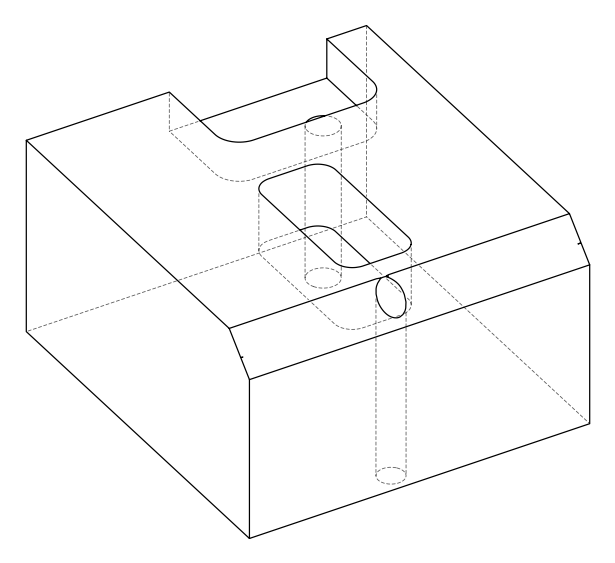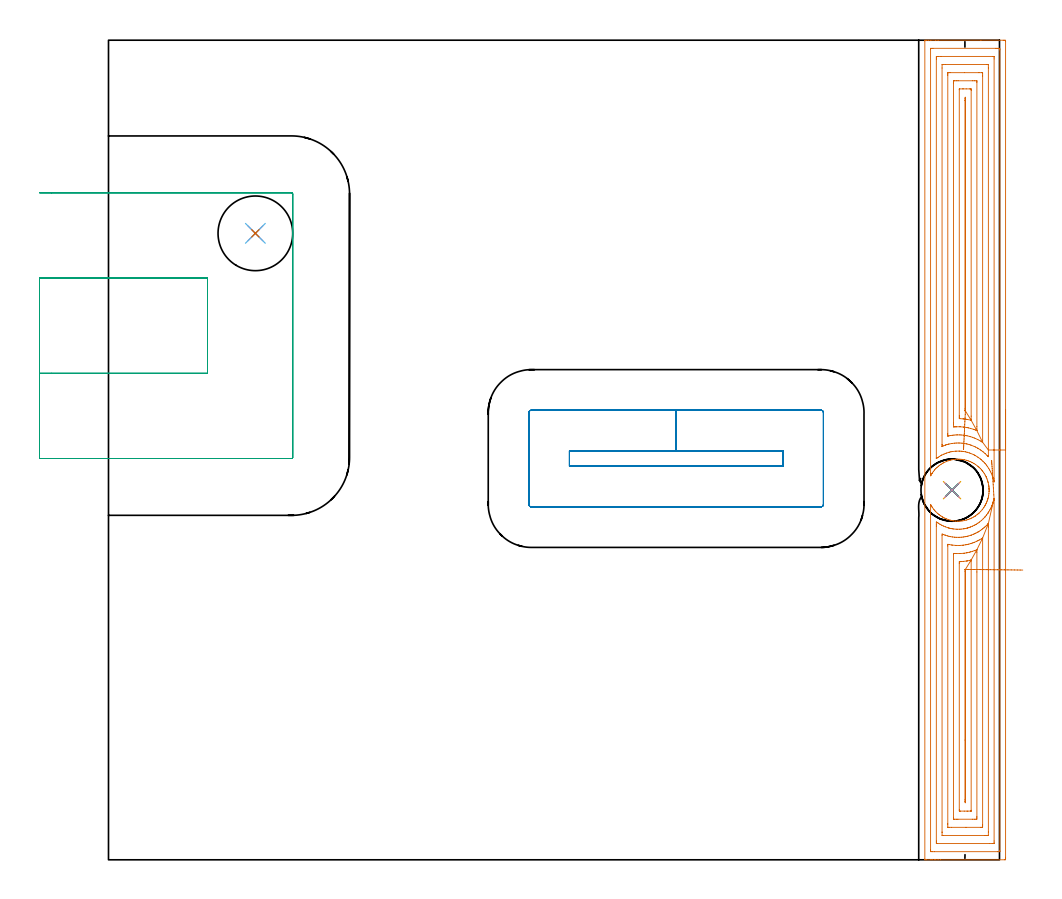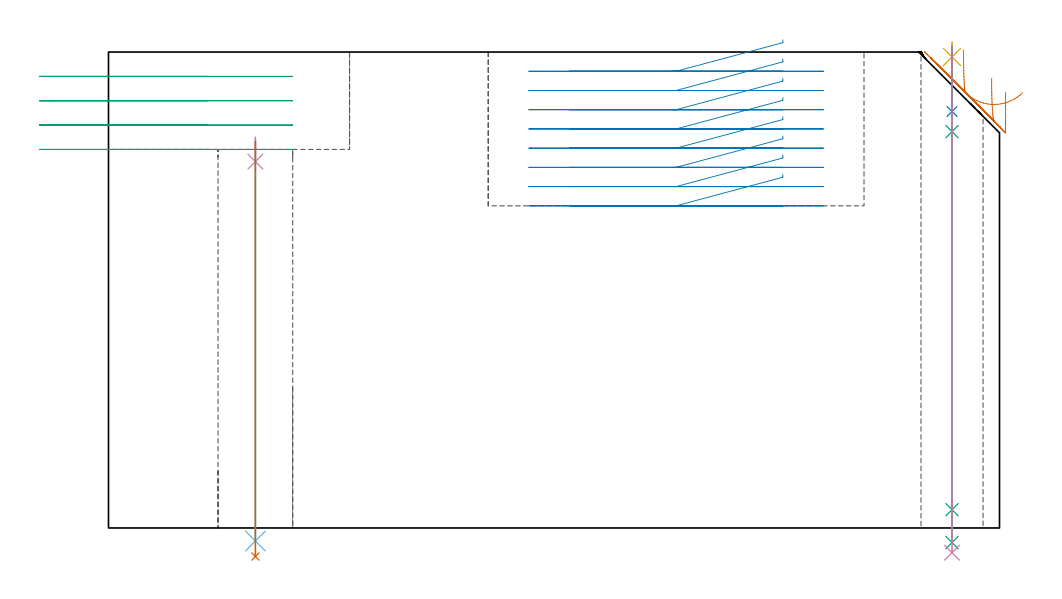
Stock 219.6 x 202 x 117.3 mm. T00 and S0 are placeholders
(PLAN: 10 operations, 8 tool changes, 24 min)
(1 AREA_MILL | FG_CHAMFER_SURFACE | UGT0205_001 | 12.78 min | 39940 mm3)
(2 MILL_RECTANGULAR_POCKET | POCKET_RECTANGULAR_STRAIGHT | UGT0201_094 | Follow Part, ap 5, ae 75% | 6.03 min | 150077 mm3)
(3 MILL_SLOT | SLOT_PARTIAL_RECTANGULAR | UGT0201_006 | Follow Part, ap 7, ae 75% | 3.2 min | 131199 mm3)
(4 SPOT_DRILL | STEP1HOLE | NXT0321_9005460120000 | 0.05 min | 173 mm3)
(5 SPOT_DRILL_1 | STEP1HOLE_1 | NXT0321_9005460120000 | 0.03 min | 0 mm3)
(6 DRILL_THROUGH_HOLE_INTO_CENTER | STEP1HOLE | NXT0301_065 | 0.4 min | 6335 mm3)
(7 DRILL_TO_ENLARGE_THROUGH_HOLE | STEP1HOLE | UGT0301_253 | 0.42 min | 18288 mm3)
(8 DRILL_BLIND_HOLE_INTO_CENTER | STEP1HOLE_1 | NXT0301_065 | 0.07 min | 385 mm3)
(9 GUN_DRILL_THROUGH_HOLE | STEP1HOLE_1 | UGT0307_006 | 0.57 min | 6587 mm3)
(10 DRILL_TO_ENLARGE_THROUGH_HOLE_1 | STEP1HOLE_1 | UGT0301_283 | 0.5 min | 13118 mm3)
(TOOL UGT0205_001 | Chamfer Mill 20 x 3 x 45 deg. | D20 FL50 Z2)
(TOOL UGT0201_094 | End mill 20 mm | D20 FL38 Z4)
(TOOL UGT0201_006 | End Mill 28 mm | D28 FL25 Z2)
(TOOL NXT0321_9005460120000 | NC Spot Drill, 142deg, 12mm, Carbide, Uncoated | D12 PA142 FL30 Z2)
(TOOL NXT0301_065 | Carbide Drill 9.4mm [860.1-0940-075A1-MM 2214] | D9.4 PA140 FL98 Z2)
(TOOL UGT0301_253 | Twist Drill 18.4 mm | D18.4 PA118 FL135 Z2)
(TOOL UGT0307_006 | Gun Drill 9 mm | D9 PA130 FL24 Z1)
(TOOL UGT0301_283 | Twist Drill 15.3 mm | D15.3 PA118 FL120 Z2)
(OP 1 AREA_MILL)
G17 G21 G94 G90
T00 M6
G54
G17 G0 G90 X221.1 Y111. S1061 M3
G43 Z127.3 H0
Z107.4
G94 G1 Y110.962 Z106.528 F250.
Y110.848 Z105.664
Y110.659 Z104.812
Y110.397 Z103.98
Y110.063 Z103.174
Y109.66 Z102.4
Y109.192 Z101.664
Y108.66 Z100.972
Y108.071 Z100.329
Y107.428 Z99.74
Y106.736 Z99.208
Y106. Z98.74
Y105.226 Z98.337
Y104.42 Z98.003
Y103.588 Z97.741
Y102.737 Z97.552
Y101.872 Z97.438
Y101. Z97.4
Y0.605
X221.097 Y0.3 Z97.402
X221.092 Y0.01 Z97.406
X220.797 Y0. Z97.7
X205.069 Z113.426
X204.465 Z114.03
X203.89 Z114.607
X203.573 Z114.923
X202.999 Z115.498
X202.682 Z115.813
X201.62 Z116.88
X201.251 Z117.24
X201.216 Z117.275
X201.202 Y0.008 Z117.288
X201.2 Y0.158 Z117.3
Y201.841
X201.203 Y201.99 Z117.288
X201.249 Y201.993 Z117.242
X201.62 Y202. Z116.88
X202.048 Z116.451
X202.682 Z115.813
X203.89 Z114.607
X204.465 Z114.03
X215.018 Z103.48
X220.51 Z97.988
X220.799 Y201.998 Z97.698
X221.092 Y201.99 Z97.406
X221.099 Y201.697 Z97.399
X221.1 Y101. Z97.4
X219.686 Z98.814
X219.685 Y2.254 Z98.815
X219.682 Y2.119 Z98.818
X219.679 Y2.03 Z98.821
X219.674 Y2.009 Z98.826
X219.666 Y2.007 Z98.834
X219.618 Y2.004 Z98.882
X219.116 Y2. Z99.384
X203.573 Z114.927
X203.069 Y2.002 Z115.431
X202.682 Y2.008 Z115.818
X202.633 Y2.01 Z115.867
X202.621 Y2.187 Z115.879
X202.616 Y2.322 Z115.884
X202.615 Y2.39 Z115.885
Y87.525
X202.619 Y87.564 Z115.881
X202.682 Y87.457 Z115.818
X202.834 Y87.18 Z115.666
X202.913 Y87.049 Z115.587
X202.995 Y86.923 Z115.505
X203.46 Y86.288 Z115.04
X203.666 Y86.043 Z114.834
X203.883 Y85.809 Z114.617
X204.307 Y85.397 Z114.193
X204.535 Y85.202 Z113.965
X204.77 Y85.017 Z113.73
X205.145 Y84.753 Z113.355
X205.528 Y84.505 Z112.972
X205.657 Y84.432 Z112.843
X206.097 Y84.21 Z112.403
X206.544 Y84.013 Z111.956
X206.986 Y83.85 Z111.514
X207.432 Y83.715 Z111.068
X207.83 Y83.614 Z110.67
X208.074 Y83.57 Z110.426
X208.319 Y83.528 Z110.181
X208.762 Y83.485 Z109.738
X209.206 Y83.461 Z109.294
X209.65 Y83.463 Z108.85
X210.094 Y83.489 Z108.406
X210.533 Y83.542 Z107.967
X210.981 Y83.616 Z107.519
X211.426 Y83.732 Z107.074
X211.868 Y83.869 Z106.632
X212.315 Y84.037 Z106.185
X212.756 Y84.236 Z105.744
X213.27 Y84.505 Z105.23
X213.599 Y84.716 Z104.901
X213.643 Y84.744 Z104.857
X214.075 Y85.058 Z104.422
X214.27 Y85.217 Z104.224
X214.493 Y85.397 Z104.004
X214.529 Y85.429 Z103.969
X214.948 Y85.848 Z103.551
X215.343 Y86.288 Z103.156
X215.417 Y86.38 Z103.082
X215.699 Y86.774 Z102.8
X215.755 Y86.863 Z102.743
X215.958 Y87.18 Z102.54
X216.053 Y87.355 Z102.444
X216.112 Y87.465 Z102.383
X216.275 Y87.761 Z102.224
X216.305 Y87.815 Z102.195
X216.414 Y88.06 Z102.083
X216.419 Y88.072 Z102.078
X216.504 Y88.291 Z101.993
X216.585 Y88.506 Z101.909
X216.588 Y88.515 Z101.906
X216.647 Y88.688 Z101.852
X216.709 Y88.878 Z101.79
X216.736 Y88.963 Z101.762
X216.747 Y89.005 Z101.752
X216.851 Y89.408 Z101.647
X216.939 Y89.855 Z101.559
X217. Y90.3 Z101.499
X217.031 Y90.737 Z101.459
Y90.746
X217.036 Y90.951 Z101.456
X217.039 Y91.192 Z101.45
X217.037 Y91.227
X217.03 Y91.429 Z101.464
X217.029 Y91.432
X217.019 Y91.63 Z101.472
Y91.638
X216.976 Y92.076 Z101.518
X216.975 Y92.085 Z101.519
X216.967 Y92.141 Z101.529
X216.942 Y92.308 Z101.557
X216.906 Y92.53 Z101.591
X216.806 Y92.977 Z101.689
X216.78 Y93.074 Z101.719
X216.721 Y93.279 Z101.776
X216.681 Y93.421 Z101.817
X216.521 Y93.87 Z101.978
X216.339 Y94.313 Z102.16
X216.324 Y94.345 Z102.175
X216.304 Y94.388 Z102.195
X216.11 Y94.753 Z102.386
X216.085 Y94.801 Z102.412
X215.848 Y95.205 Z102.647
X215.639 Y95.516 Z102.86
X215.417 Y95.818 Z103.082
X215.339 Y95.913 Z103.16
X215.189 Y96.096 Z103.31
X214.867 Y96.439 Z103.632
X214.53 Y96.77 Z103.969
X214.407 Y96.881 Z104.093
X214.28 Y96.988 Z104.22
X213.643 Y97.453 Z104.857
X213.294 Y97.676 Z105.206
X212.939 Y97.879 Z105.561
X212.756 Y97.97 Z105.744
X212.315 Y98.163 Z106.185
X211.868 Y98.331 Z106.632
X211.426 Y98.468 Z107.074
X210.981 Y98.577 Z107.519
X210.538 Y98.657 Z107.962
X210.094 Y98.71 Z108.406
X209.65 Y98.737 Z108.85
X209.206 Y98.739 Z109.294
X208.762 Y98.715 Z109.738
X208.319 Y98.665 Z110.181
X207.874 Y98.589 Z110.626
X207.432 Y98.484 Z111.068
X206.986 Y98.35 Z111.514
X206.544 Y98.184 Z111.956
X205.862 Y97.879 Z112.638
X205.657 Y97.766 Z112.843
X205.208 Y97.487 Z113.292
X204.77 Y97.182 Z113.73
X204.521 Y96.988 Z113.979
X204.196 Y96.698 Z114.304
X203.883 Y96.392 Z114.617
X203.611 Y96.096 Z114.889
X203.294 Y95.693 Z115.206
X202.995 Y95.278 Z115.505
X202.947 Y95.205 Z115.553
X202.695 Y94.763 Z115.805
X202.682 Y94.738 Z115.818
X202.621 Y94.634 Z115.879
X202.614 Y95.267 Z115.886
X202.615 Y199.746 Z115.885
X202.618 Y199.881 Z115.882
X202.621 Y199.97 Z115.879
X202.626 Y199.991 Z115.874
X202.634 Y199.993 Z115.866
X202.682 Y199.996 Z115.818
X203.184 Y200. Z115.316
X218.727 Z99.773
X219.23 Y199.999 Z99.27
X219.618 Y199.992 Z98.882
X219.667 Y199.99 Z98.833
X219.679 Y199.813 Z98.821
X219.684 Y199.678 Z98.816
X219.685 Y199.61 Z98.815
X219.686 Y101. Z98.814
X218.272 Z100.228
X218.271 Y93.87 Z100.229
Y93.415
X218.27 Y93.344 Z100.23
X218.264 Y93.123 Z100.236
X218.192 Y93.415 Z100.308
X218.148 Y93.586 Z100.352
X217.996 Y94.146 Z100.504
X217.943 Y94.307 Z100.557
X217.835 Y94.614 Z100.665
X217.602 Y95.199 Z100.898
X217.412 Y95.623 Z101.088
X217.158 Y96.092 Z101.342
X216.944 Y96.458 Z101.556
X216.591 Y96.984 Z101.909
X216.363 Y97.292 Z102.137
X216.053 Y97.668 Z102.447
X215.86 Y97.877 Z102.64
X215.514 Y98.226 Z102.986
X215.161 Y98.561 Z103.339
X214.909 Y98.769 Z103.591
X214.27 Y99.235 Z104.23
X213.586 Y99.661 Z104.914
X213.378 Y99.772 Z105.122
X213.154 Y99.886 Z105.346
X212.487 Y100.158 Z106.013
X212.175 Y100.274 Z106.325
X211.731 Y100.418 Z106.769
X211.596 Y100.453 Z106.904
X211.192 Y100.554 Z107.308
X210.704 Y100.638 Z107.796
X210.604 Y100.654 Z107.896
X210.182 Y100.697 Z108.318
X209.813 Y100.722 Z108.687
X209.637 Y100.73 Z108.863
X208.922 Y100.716 Z109.578
X208.767 Y100.708 Z109.733
X208.03 Y100.626 Z110.47
X207.967 Y100.617 Z110.533
X207.612 Y100.554 Z110.888
X207.231 Y100.461 Z111.269
X207.139 Y100.434 Z111.361
X206.554 Y100.247 Z111.946
X206.247 Y100.132 Z112.253
X205.918 Y99.992 Z112.582
X205.356 Y99.741 Z113.144
X205.303 Y99.715 Z113.197
X205.204 Y99.661 Z113.296
X204.75 Y99.376 Z113.75
X204.465 Y99.19 Z114.035
X204.214 Y99.02 Z114.286
X204.06 Y98.916 Z114.44
X204.037 Y98.903 Z114.463
X204.035 Y98.904 Z114.465
X204.032 Y98.914 Z114.468
X204.029 Y98.965 Z114.471
Y99.017
X204.028 Y99.056 Z114.472
X204.029 Y197.37 Z114.471
X204.031 Y197.826 Z114.469
X204.033 Y197.934 Z114.467
X204.035 Y197.98 Z114.465
X204.117 Y197.99 Z114.383
X204.293 Y197.998 Z114.207
X204.465 Y197.999 Z114.035
X205.182 Y198. Z113.318
X218.01 Y197.999 Z100.49
X218.126 Y197.997 Z100.374
X218.218 Y197.991 Z100.282
X218.265 Y197.987 Z100.235
X218.266 Y197.97 Z100.234
X218.269 Y197.826 Z100.231
X218.271 Y197.389 Z100.229
X218.272 Y101. Z100.228
X216.857 Z101.643
X216.856 Y99.661 Z101.644
X216.852 Y99.373 Z101.648
X216.851 Y99.351 Z101.649
X216.837 Y99.361 Z101.663
X216.798 Y99.395 Z101.702
X216.761 Y99.43 Z101.739
X216.53 Y99.661 Z101.97
X216.053 Y100.124 Z102.447
X215.547 Y100.554 Z102.953
X215.161 Y100.837 Z103.339
X214.929 Y101.004 Z103.571
X214.32 Y101.396 Z104.18
X214.27 Y101.427 Z104.23
X214.237 Y101.446 Z104.263
X213.678 Y101.739 Z104.822
X213.378 Y101.871 Z105.122
X212.654 Y102.171 Z105.846
X212.487 Y102.228 Z106.013
X212.146 Y102.339 Z106.354
X211.596 Y102.48 Z106.904
X211.41 Y102.525 Z107.09
X210.704 Y102.642 Z107.796
X210.36 Y102.683 Z108.14
X209.813 Y102.72 Z108.687
X209.426 Y102.726 Z109.074
X208.922 Y102.715 Z109.578
X208.57 Y102.691 Z109.93
X208.03 Y102.627 Z110.47
X207.778 Y102.591 Z110.722
X207.139 Y102.464 Z111.361
X207.036 Y102.441 Z111.464
X206.661 Y102.339 Z111.839
X206.348 Y102.238 Z112.152
X206.247 Y102.202 Z112.253
X205.701 Y101.993 Z112.799
X205.503 Y101.916 Z112.997
X205.462 Y101.903 Z113.038
X205.45 Y101.9 Z113.05
X205.448 Y101.921 Z113.052
X205.445 Y101.986 Z113.055
X205.443 Y102.252 Z113.057
Y102.339
Y195.148
X205.449 Y195.948 Z113.051
X205.456 Y195.99 Z113.044
X205.503 Y195.993 Z112.997
X205.609 Y195.997 Z112.891
X205.822 Y195.999 Z112.678
X206.247 Y196. Z112.253
X216.496 Y195.999 Z102.004
X216.697 Y195.997 Z101.803
X216.798 Y195.993 Z101.702
X216.843 Y195.99 Z101.657
X216.85 Y195.961 Z101.65
X216.857 Y195.236 Z101.643
Y195.148
Y101.
X215.438 Y102.897 Z103.062
X215.409 Y102.912 Z103.091
X215.289 Y102.98 Z103.211
X215.161 Y103.057 Z103.339
X214.874 Y103.231 Z103.626
X214.27 Y103.56 Z104.23
X213.655 Y103.847 Z104.845
X213.378 Y103.959 Z105.122
X212.964 Y104.123 Z105.536
X212.487 Y104.273 Z106.013
X212.273 Y104.337 Z106.227
X211.596 Y104.503 Z106.904
X211.132 Y104.588 Z107.368
X210.704 Y104.649 Z107.796
X210.124 Y104.704 Z108.376
X209.813 Y104.72 Z108.687
X209.213 Y104.724 Z109.287
X208.922 Y104.715 Z109.578
X208.371 Y104.674 Z110.129
X208.03 Y104.634 Z110.47
X207.582 Y104.572 Z110.918
X207.139 Y104.49 Z111.361
X206.951 Y104.457 Z111.549
X206.876 Y104.446 Z111.624
X206.864 Y104.447 Z111.636
X206.861 Y104.478 Z111.639
X206.859 Y104.546 Z111.641
X206.857 Y104.734 Z111.643
Y105.016
X206.858 Y193.364 Z111.642
X206.859 Y193.643 Z111.641
X206.864 Y193.927 Z111.636
X206.867 Y193.991 Z111.633
X206.901 Y193.993 Z111.599
X206.98 Y193.997 Z111.52
X207.139 Y193.999 Z111.361
X207.395 Y194. Z111.105
X210.96 Z107.54
X214.526 Z103.974
X215.161 Y193.998 Z103.339
X215.423 Y193.994 Z103.077
X215.437 Y193.984 Z103.063
X215.439 Y193.978 Z103.061
X215.442 Y193.364 Z103.058
X215.443 Y193.082 Z103.057
Y103.231
X215.441 Y102.951 Z103.059
X215.438 Y102.897 Z103.062
X214.015 Y105.794 Z104.485
X213.96 Y105.811 Z104.54
X213.904 Y105.832 Z104.596
X213.706 Y105.908 Z104.794
X213.378 Y106.032 Z105.122
X213.184 Y106.103 Z105.316
X212.487 Y106.308 Z106.013
X211.946 Y106.45 Z106.554
X211.596 Y106.518 Z106.904
X210.864 Y106.641 Z107.636
X210.704 Y106.657 Z107.796
X209.889 Y106.725 Z108.611
X209.813 Y106.726 Z108.687
X208.997 Y106.725 Z109.503
X208.922 Y106.723 Z109.578
X208.843 Y106.719 Z109.657
X208.64 Y106.708 Z109.86
X208.455 Y106.698 Z110.045
X208.277 Y106.69 Z110.223
X208.276 Y106.709 Z110.224
X208.274 Y106.801 Z110.226
X208.271 Y107.452 Z110.229
Y107.693
Y191.337
X208.273 Y191.579 Z110.227
X208.276 Y191.904 Z110.224
X208.278 Y191.977 Z110.222
X208.361 Y191.99 Z110.139
X208.504 Y191.997 Z109.996
X208.922 Y191.999 Z109.578
X209.392 Y192. Z109.108
X212.958 Z105.542
X213.378 Z105.122
X213.851 Y191.998 Z104.649
X213.992 Y191.992 Z104.508
X214.02 Y191.99 Z104.48
X214.023 Y191.94 Z104.477
X214.027 Y191.822 Z104.473
X214.028 Y191.579 Z104.472
X214.029 Y106.801 Z104.471
X214.027 Y106.151 Z104.473
X214.024 Y105.908 Z104.476
X214.022 Y105.821 Z104.478
X214.015 Y105.794 Z104.485
X212.608 Y108.341 Z105.892
X212.487 Y108.361 Z106.013
X211.65 Y108.532 Z106.85
X211.596 Y108.541 Z106.904
X211.319 Y108.585 Z107.181
X210.704 Y108.661 Z107.796
X210.619 Y108.671 Z107.881
X209.813 Y108.728 Z108.687
X209.707 Y108.737 Z108.793
X209.697 Y108.738 Z108.803
X209.692 Y108.789 Z108.808
X209.689 Y108.924 Z108.811
X209.686 Y109.095 Z108.814
X209.685 Y109.35 Z108.815
Y109.478
X209.686 Y189.794 Z108.814
X209.687 Y189.92 Z108.813
X209.689 Y189.964 Z108.811
X209.692 Y189.989 Z108.808
X209.711 Y189.991 Z108.789
X209.813 Y189.995 Z108.687
X210.499 Y190. Z108.001
X210.704 Z107.796
X211.39 Z107.11
X212.282 Z106.218
X212.487 Y189.997 Z106.013
X212.555 Y189.994 Z105.945
X212.604 Y189.99 Z105.896
X212.608 Y189.921 Z105.892
X212.612 Y189.794 Z105.888
X212.614 Y189.667 Z105.886
X212.615 Y109.35 Z105.885
X212.613 Y108.585 Z105.887
X212.612 Y108.461 Z105.888
X212.608 Y108.341 Z105.892
X211.194 Y110.624 Z107.306
X211.15 Y110.626 Z107.35
X211.108 Y110.632 Z107.392
X211.103 Y110.716 Z107.397
X211.101 Y110.766 Z107.399
X211.1 Y110.867 Z107.4
Y111.263
Y187.117
X211.101 Y187.218 Z107.399
X211.106 Y187.607 Z107.394
X211.15 Y187.945 Z107.35
X211.193 Y187.612 Z107.307
X211.197 Y187.516 Z107.303
X211.2 Y187.117 Z107.3
Y111.162
Y110.767
X211.198 Y110.715 Z107.302
X211.194 Y110.624 Z107.306
X211.152 Y109.757 Z107.386
X211.111 Y108.899 Z107.541
X211.071 Y108.058 Z107.77
X211.032 Y107.241 Z108.072
X210.994 Y106.453 Z108.444
X210.958 Y105.7 Z108.883
X210.924 Y104.988 Z109.387
X210.892 Y104.323 Z109.95
X210.863 Y103.709 Z110.57
X210.836 Y103.152 Z111.24
X210.812 Y102.655 Z111.957
X210.792 Y102.223 Z112.714
X210.774 Y101.858 Z113.506
X210.76 Y101.563 Z114.327
X210.749 Y101.341 Z115.171
X210.742 Y101.193 Z116.031
X210.739 Y101.121 Z116.9
Y101.124 Z117.772
G0 X217.669 Y98.397 Z110.851
G1 X217.667 Y98.414 Z109.979
X217.671 Y98.355 Z109.109
X217.68 Y98.22 Z108.247
X217.693 Y98.011 Z107.4
X217.711 Y97.729 Z106.575
X217.733 Y97.377 Z105.777
X217.759 Y96.956 Z105.013
X217.79 Y96.47 Z104.289
X217.825 Y95.924 Z103.61
X217.863 Y95.32 Z102.981
X217.904 Y94.664 Z102.408
X217.948 Y93.961 Z101.894
X217.996 Y93.215 Z101.443
X218.045 Y92.433 Z101.059
X218.096 Y91.621 Z100.745
X218.149 Y90.784 Z100.503
X218.203 Y89.93 Z100.335
X218.257 Y89.064 Z100.243
X218.265 Y88.953 Z100.235
X218.27 Y88.616 Z100.23
X218.271 Y88.516 Z100.229
Y4.631
X218.269 Y4.174 Z100.231
X218.267 Y4.066 Z100.233
X218.265 Y4.02 Z100.235
X218.183 Y4.01 Z100.317
X218.007 Y4.002 Z100.493
X217.835 Y4.001 Z100.665
X217.118 Y4. Z101.382
X204.29 Y4.001 Z114.21
X204.174 Y4.004 Z114.326
X204.082 Y4.009 Z114.418
X204.035 Y4.013 Z114.465
X204.034 Y4.03 Z114.466
X204.031 Y4.174 Z114.469
X204.029 Y4.611 Z114.471
Y82.25
X204.03 Y82.706 Z114.47
X204.033 Y83.138 Z114.467
X204.035 Y83.273 Z114.465
X204.237 Y83.147 Z114.263
X204.465 Y83. Z114.035
X204.925 Y82.706 Z113.575
X205.356 Y82.471 Z113.144
X205.799 Y82.257 Z112.701
X206.247 Y82.066 Z112.253
X206.961 Y81.813 Z111.539
X207.139 Y81.761 Z111.361
X207.212 Y81.74 Z111.288
X207.68 Y81.635 Z110.82
X208.03 Y81.573 Z110.47
X208.31 Y81.533 Z110.19
X208.922 Y81.485 Z109.578
X209.263 Y81.471 Z109.237
X209.813 Y81.481 Z108.687
X210.127 Y81.499 Z108.373
X210.704 Y81.566 Z107.796
X210.919 Y81.598 Z107.581
X211.231 Y81.658 Z107.269
X211.596 Y81.745 Z106.904
X211.65 Y81.759 Z106.85
X211.84 Y81.813 Z106.66
X212.322 Y81.978 Z106.178
X212.487 Y82.042 Z106.013
X212.956 Y82.237 Z105.544
X213.378 Y82.439 Z105.122
X213.555 Y82.529 Z104.945
X213.881 Y82.706 Z104.619
X214.118 Y82.858 Z104.382
X214.27 Y82.963 Z104.23
X214.638 Y83.229 Z103.862
X215.119 Y83.598 Z103.381
X215.142 Y83.617 Z103.358
X215.161 Y83.635 Z103.339
X215.595 Y84.057 Z102.905
X216.033 Y84.51 Z102.467
X216.053 Y84.533 Z102.447
X216.318 Y84.85 Z102.182
X216.433 Y85.002 Z102.067
X216.711 Y85.383 Z101.789
X216.77 Y85.47 Z101.73
X216.804 Y85.523 Z101.696
X216.944 Y85.748 Z101.556
X217.138 Y86.082 Z101.363
X217.246 Y86.275 Z101.254
X217.451 Y86.66 Z101.049
X217.68 Y87.168 Z100.82
X217.699 Y87.213 Z100.801
X217.714 Y87.249 Z100.786
X217.725 Y87.278 Z100.775
X217.835 Y87.574 Z100.665
X217.957 Y87.938 Z100.543
X217.995 Y88.06 Z100.505
X218.058 Y88.276 Z100.442
X218.151 Y88.637 Z100.349
X218.257 Y89.064 Z100.243
X216.85 Y82.867 Z101.65
X216.854 Y82.796 Z101.646
X216.856 Y82.706 Z101.644
X216.857 Y82.267 Z101.643
Y81.9
Y6.852
X216.851 Y6.052 Z101.649
X216.844 Y6.01 Z101.656
X216.797 Y6.007 Z101.703
X216.691 Y6.003 Z101.809
X216.478 Y6.001 Z102.022
X216.053 Y6. Z102.447
X205.804 Y6.001 Z112.696
X205.603 Y6.003 Z112.897
X205.502 Y6.007 Z112.998
X205.457 Y6.01 Z113.043
X205.45 Y6.039 Z113.05
X205.443 Y6.764 Z113.057
Y6.852
Y79.942
X205.449 Y80.285 Z113.051
X205.577 Y80.243 Z112.923
X205.719 Y80.192 Z112.781
X206.159 Y80.029 Z112.341
X206.247 Y79.998 Z112.253
X206.293 Y79.983 Z112.207
X206.801 Y79.826 Z111.699
X207.139 Y79.737 Z111.361
X207.52 Y79.647 Z110.98
X208.03 Y79.564 Z110.47
X208.549 Y79.509 Z109.951
X208.922 Y79.484 Z109.578
X209.476 Y79.473 Z109.024
X209.813 Y79.481 Z108.687
X210.325 Y79.516 Z108.175
X210.704 Y79.56 Z107.796
X211.112 Y79.62 Z107.388
X211.596 Y79.719 Z106.904
X211.841 Y79.783 Z106.659
X212.487 Y79.973 Z106.013
X212.53 Y79.986 Z105.97
X212.659 Y80.029 Z105.841
X213.17 Y80.238 Z105.33
X213.378 Y80.328 Z105.122
X213.779 Y80.52 Z104.721
X214.27 Y80.774 Z104.23
X214.364 Y80.826 Z104.136
X214.525 Y80.921 Z103.975
X214.906 Y81.177 Z103.594
X215.161 Y81.36 Z103.339
X215.421 Y81.554 Z103.079
X215.756 Y81.813 Z102.744
X215.915 Y81.951 Z102.585
X216.053 Y82.077 Z102.447
X216.372 Y82.386 Z102.128
X216.688 Y82.706 Z101.812
X216.786 Y82.807 Z101.714
X216.814 Y82.836 Z101.686
X216.85 Y82.867 Z101.65
X215.438 Y79.297 Z103.062
X215.439 Y79.285 Z103.061
X215.442 Y79.247 Z103.058
X215.443 Y79.194 Z103.057
Y79.136
X215.442 Y8.636 Z103.058
X215.441 Y8.357 Z103.059
X215.436 Y8.073 Z103.064
X215.433 Y8.009 Z103.067
X215.399 Y8.007 Z103.101
X215.32 Y8.003 Z103.18
X215.161 Y8.001 Z103.339
X214.905 Y8. Z103.595
X211.34 Z107.16
X207.774 Z110.726
X207.139 Y8.003 Z111.361
X206.877 Y8.006 Z111.623
X206.863 Y8.016 Z111.637
X206.861 Y8.022 Z111.639
X206.858 Y8.636 Z111.642
X206.857 Y8.919 Z111.643
Y77.351
X206.859 Y77.632 Z111.641
X206.862 Y77.727 Z111.638
X206.863 Y77.751 Z111.637
X206.884 Y77.75 Z111.616
X206.941 Y77.743 Z111.559
X207.139 Y77.707 Z111.361
X207.797 Y77.585 Z110.703
X208.03 Y77.559 Z110.47
X208.787 Y77.486 Z109.713
X208.922 Y77.482 Z109.578
X209.692 Y77.472 Z108.808
X209.813 Y77.478 Z108.687
X210.527 Y77.529 Z107.973
X210.704 Y77.551 Z107.796
X211.308 Y77.64 Z107.192
X211.596 Y77.698 Z106.904
X212.038 Y77.801 Z106.462
X212.487 Y77.931 Z106.013
X212.726 Y78.004 Z105.774
X213.008 Y78.1 Z105.492
X213.378 Y78.237 Z105.122
X213.397 Y78.244 Z105.103
X214. Y78.514 Z104.5
X214.27 Y78.644 Z104.23
X214.591 Y78.814 Z103.909
X215.165 Y79.133 Z103.335
X215.295 Y79.213 Z103.205
X215.438 Y79.297 Z103.062
X214.022 Y76.412 Z104.478
X214.024 Y76.232 Z104.476
X214.028 Y75.809 Z104.472
X214.029 Y70.94 Z104.471
Y10.663
X214.027 Y10.421 Z104.473
X214.024 Y10.096 Z104.476
X214.022 Y10.023 Z104.478
X213.939 Y10.01 Z104.561
X213.796 Y10.003 Z104.704
X213.378 Y10.001 Z105.122
X212.908 Y10. Z105.592
X209.342 Z109.158
X208.922 Z109.578
X208.449 Y10.002 Z110.051
X208.308 Y10.008 Z110.192
X208.28 Y10.01 Z110.22
X208.277 Y10.06 Z110.223
X208.273 Y10.178 Z110.227
X208.272 Y10.421 Z110.228
X208.271 Y75.418 Z110.229
X208.273 Y75.476 Z110.227
X208.276 Y75.506 Z110.224
X208.278 Y75.513 Z110.222
X208.287 Y75.515 Z110.213
X208.508 Y75.504 Z109.992
X208.922 Y75.48 Z109.578
X209.012 Y75.476 Z109.488
X209.813 Z108.687
X209.902 Y75.478 Z108.598
X210.704 Y75.538 Z107.796
X210.731 Y75.54 Z107.769
X210.94 Y75.567 Z107.56
X211.508 Y75.654 Z106.992
X211.596 Y75.672 Z106.904
X212.234 Y75.819 Z106.266
X212.487 Y75.89 Z106.013
X212.925 Y76.021 Z105.575
X213.378 Y76.17 Z105.122
X213.59 Y76.247 Z104.91
X214.022 Y76.412 Z104.478
X212.603 Y73.864 Z105.897
X212.608 Y73.854 Z105.892
X212.611 Y73.824 Z105.889
X212.613 Y73.782 Z105.887
X212.614 Y73.654 Z105.886
Y12.206
X212.613 Y12.08 Z105.887
X212.611 Y12.036 Z105.889
X212.608 Y12.011 Z105.892
X212.589 Y12.009 Z105.911
X212.487 Y12.005 Z106.013
X211.801 Y12. Z106.699
X211.596 Z106.904
X210.91 Z107.59
X210.018 Y12.001 Z108.482
X209.813 Y12.003 Z108.687
X209.745 Y12.006 Z108.755
X209.696 Y12.01 Z108.804
X209.692 Y12.079 Z108.808
X209.688 Y12.206 Z108.812
X209.686 Y12.333 Z108.814
X209.685 Y73.017 Z108.815
X209.687 Y73.145 Z108.813
X209.691 Y73.4 Z108.809
X209.693 Y73.462 Z108.807
X209.705 Y73.465 Z108.795
X209.74 Y73.469 Z108.76
X209.813 Y73.474 Z108.687
X210.102 Y73.492 Z108.398
X210.704 Y73.543 Z107.796
X211.446 Y73.632 Z107.054
X211.596 Y73.655 Z106.904
X211.704 Y73.674 Z106.796
X212.219 Y73.782 Z106.281
X212.438 Y73.831 Z106.062
X212.487 Y73.842 Z106.013
X212.603 Y73.864 Z105.897
X211.194 Y71.571 Z107.306
X211.196 Y71.504 Z107.304
X211.2 Y71.105 Z107.3
Y71.003
Y14.883
X211.199 Y14.782 Z107.301
X211.194 Y14.393 Z107.306
X211.15 Y14.055 Z107.35
X211.106 Y14.388 Z107.394
X211.103 Y14.484 Z107.397
X211.1 Y14.883 Z107.4
X211.099 Y29.509 Z107.401
X211.1 Y71.105 Z107.4
X211.101 Y71.481 Z107.399
X211.104 Y71.54 Z107.396
X211.106 Y71.563 Z107.394
X211.129 Y71.572 Z107.371
X211.194 Y71.571 Z107.306
X211.837 Y71.564 Z106.717
X212.529 Y71.556 Z106.186
X213.265 Y71.547 Z105.717
X214.038 Y71.538 Z105.314
X214.844 Y71.529 Z104.981
X215.676 Y71.52 Z104.718
X216.528 Y71.51 Z104.529
X217.393 Y71.5 Z104.416
X218.264 Y71.49 Z104.378
X219.136 Y71.48 Z104.416
X220.001 Y71.47 Z104.53
X220.852 Y71.46 Z104.718
X221.684 Y71.451 Z104.981
X222.49 Y71.442 Z105.315
X223.264 Y71.433 Z105.718
X224. Y71.424 Z106.186
X224.692 Y71.417 Z106.717
X225.335 Y71.409 Z107.307
G0 Z127.3
M5
M2
(OP 2 MILL_RECTANGULAR_POCKET)
G17 G21 G94 G90
T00 M6
G54
G17 G0 G90 X166.2 Y98.223 S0 M3
G43 Z127.3 H0
Z120.3
G94 G1 Y100.8 Z119.609 F250.
X139.9 Z112.562
X113.6 F500.
Y97.
X166.2
Y100.8
X139.9
Y110.8
X104.2
G3 X103.6 Y110.2 R0.6
G1 Y87.6
G3 X104.2 Y87. R0.6
G1 X175.6
G3 X176.2 Y87.6 R0.6
G1 Y110.2
G3 X175.6 Y110.8 R0.6
G1 X139.9
X138.9
G0 X166.2 Y98.223 Z115.562
G1 Y100.8 Z114.872 F250.
X139.9 Z107.825
X113.6 F500.
Y97.
X166.2
Y100.8
X139.9
Y110.8
X104.2
G3 X103.6 Y110.2 R0.6
G1 Y87.6
G3 X104.2 Y87. R0.6
G1 X175.6
G3 X176.2 Y87.6 R0.6
G1 Y110.2
G3 X175.6 Y110.8 R0.6
G1 X139.9
X138.9
G0 X166.2 Y98.223 Z110.825
G1 Y100.8 Z110.134 F250.
X139.9 Z103.087
X113.6 F500.
Y97.
X166.2
Y100.8
X139.9
Y110.8
X104.2
G3 X103.6 Y110.2 R0.6
G1 Y87.6
G3 X104.2 Y87. R0.6
G1 X175.6
G3 X176.2 Y87.6 R0.6
G1 Y110.2
G3 X175.6 Y110.8 R0.6
G1 X139.9
X138.9
G0 X166.2 Y98.223 Z106.087
G1 Y100.8 Z105.397 F250.
X139.9 Z98.35
X113.6 F500.
Y97.
X166.2
Y100.8
X139.9
Y110.8
X104.2
G3 X103.6 Y110.2 R0.6
G1 Y87.6
G3 X104.2 Y87. R0.6
G1 X175.6
G3 X176.2 Y87.6 R0.6
G1 Y110.2
G3 X175.6 Y110.8 R0.6
G1 X139.9
X138.9
G0 X166.2 Y98.223 Z101.35
G1 Y100.8 Z100.66 F250.
X139.9 Z93.612
X113.6 F500.
Y97.
X166.2
Y100.8
X139.9
Y110.8
X104.2
G3 X103.6 Y110.2 R0.6
G1 Y87.6
G3 X104.2 Y87. R0.6
G1 X175.6
G3 X176.2 Y87.6 R0.6
G1 Y110.2
G3 X175.6 Y110.8 R0.6
G1 X139.9
X138.9
G0 X166.2 Y98.223 Z96.612
G1 Y100.8 Z95.922 F250.
X139.9 Z88.875
X113.6 F500.
Y97.
X166.2
Y100.8
X139.9
Y110.8
X104.2
G3 X103.6 Y110.2 R0.6
G1 Y87.6
G3 X104.2 Y87. R0.6
G1 X175.6
G3 X176.2 Y87.6 R0.6
G1 Y110.2
G3 X175.6 Y110.8 R0.6
G1 X139.9
X138.9
G0 X166.2 Y98.223 Z91.875
G1 Y100.8 Z91.185 F250.
X139.9 Z84.137
X113.6 F500.
Y97.
X166.2
Y100.8
X139.9
Y110.8
X104.2
G3 X103.6 Y110.2 R0.6
G1 Y87.6
G3 X104.2 Y87. R0.6
G1 X175.6
G3 X176.2 Y87.6 R0.6
G1 Y110.2
G3 X175.6 Y110.8 R0.6
G1 X139.9
X138.9
G0 X166.2 Y98.223 Z87.137
G1 Y100.8 Z86.447 F250.
X139.9 Z79.4
X113.6 F500.
Y97.
X166.2
Y100.8
X139.9
Y110.8
X104.2
G3 X103.6 Y110.2 R0.6
G1 Y87.6
G3 X104.2 Y87. R0.6
G1 X175.6
G3 X176.2 Y87.6 R0.6
G1 Y110.2
G3 X175.6 Y110.8 R0.6
G1 X139.9
X138.9
G0 Z127.3
M5
M2
(OP 3 MILL_SLOT)
G17 G21 G94 G90
T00 M6
G54
G17 G0 G90 X-17. Y119.9 S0 M3
G43 Z127.3 H0
Z111.3
G94 G1 X-14. F250.
X24.4 F500.
Y143.4
X-14.
X-17. F250.
Y98.9
X-14.
X45.1 F500.
G3 X45.4 Y99.2 R0.3
G1 Y164.1
G3 X45.1 Y164.4 R0.3
G1 X-14.
X-17. F250.
G0 Y119.9 Z105.3
G1 X-14.
X24.4 F500.
Y143.4
X-14.
X-17. F250.
Y98.9
X-14.
X45.1 F500.
G3 X45.4 Y99.2 R0.3
G1 Y164.1
G3 X45.1 Y164.4 R0.3
G1 X-14.
X-17. F250.
G0 Y119.9 Z99.3
G1 X-14.
X24.4 F500.
Y143.4
X-14.
X-17. F250.
Y98.9
X-14.
X45.1 F500.
G3 X45.4 Y99.2 R0.3
G1 Y164.1
G3 X45.1 Y164.4 R0.3
G1 X-14.
X-17. F250.
G0 Y119.9 Z93.3
G1 X-14.
X24.4 F500.
Y143.4
X-14.
X-17. F250.
Y98.9
X-14.
X45.1 F500.
G3 X45.4 Y99.2 R0.3
G1 Y164.1
G3 X45.1 Y164.4 R0.3
G1 X-14.
X-17. F250.
G0 Z127.3
M5
M2
(OP 4 SPOT_DRILL)
G17 G21 G94 G90
T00 M6
G54
G17 G0 G90 X36.2 Y154.4 S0 M3
G43 Z127.3 H0
G94 G81 G98 Z90.3 F250. R96.3
G80
M5
M2
(OP 5 SPOT_DRILL_1)
G17 G21 G94 G90
T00 M6
G54
G17 G0 G90 X207.9 Y91.1 S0 M3
G43 Z127.3 H0
G94 G81 G98 Z116.091 F250. R119.75
G80
M5
M2
(OP 6 DRILL_THROUGH_HOLE_INTO_CENTER)
G17 G21 G94 G90
T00 M6
G54
G17 G0 G90 X36.2 Y154.4 S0 M3
G43 Z127.3 H1
G94 G73 G98 Z-3.211 F250. Q8.774 R95.3
G80
M5
M2
(OP 7 DRILL_TO_ENLARGE_THROUGH_HOLE)
G17 G21 G94 G90
T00 M6
G54
G17 G0 G90 X36.2 Y154.4 S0 M3
G43 Z127.3 H0
G94 G73 G98 Z-7.028 F250. Q16.721 R95.3
G80
M5
M2
(OP 8 DRILL_BLIND_HOLE_INTO_CENTER)
G17 G21 G94 G90
T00 M6
G54
G17 G0 G90 X207.9 Y91.1 S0 M3
G43 Z127.3 H1
G94 G81 G98 Z102.65 F250. R118.75
G80
M5
M2
(OP 9 GUN_DRILL_THROUGH_HOLE)
G17 G21 G94 G90
T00 M6
G54
G17 G0 G90 X207.9 Y91.1 M8
G43 Z127.3 H0
Z114.042
S716 M3
G94 G1 Z97.689 F125. M26
G4 X.084
Z4.5 F250.
G4 X.084
Z-3.598 F125.
G4 X.084
M5
M9
G0 Z114.042
Z127.3
M2
(OP 10 DRILL_TO_ENLARGE_THROUGH_HOLE_1)
G17 G21 G94 G90
T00 M6
G54
G17 G0 G90 X207.9 Y91.1 S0 M3
G43 Z127.3 H0
G94 G73 G98 Z-6.097 F250. Q13.65 R118.75
G80
M5
M2
